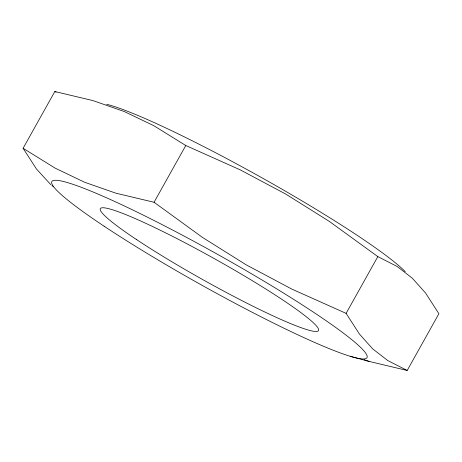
<?xml version="1.0" encoding="UTF-8"?>
<svg xmlns="http://www.w3.org/2000/svg" width="462" height="462" viewBox="0 0 462 462"><rect width="100%" height="100%" fill="white"/><g stroke="black" fill="none" stroke-linecap="round" stroke-linejoin="round"><path stroke-width="0.69" d="M50.843 184.696L36.446 168.982L23.1 148.279L54.816 91.528L92.931 100.583L124.214 111.515L153.713 125.641L185.782 145.513L240.263 169.877L285.718 194.057L329.389 221.437L377.824 256.612L397.21 266.51L412.277 278.164L425.554 293.018L438.9 313.721L407.184 370.472L369.069 361.417L350.196 356.283M23.1 148.279L55.169 168.145L84.667 182.271L115.95 193.203L154.065 202.264L185.782 145.513M407.184 370.472L387.797 360.574L372.73 348.92L359.453 334.072L346.107 313.363L377.824 256.612M364.31 359.754L369.069 361.417M346.107 313.363L291.632 288.998L246.171 264.813L202.5 237.433L154.065 202.264M54.816 91.528L56.069 92.163M51.958 185.562L53.632 186.856M106.658 104.285A180.521 17.302 29.2 0 1 263.259 178.54A180.521 17.302 29.2 0 1 405.272 271.708M136.509 239.553A124.977 11.977 29.2 0 0 316.337 331.462A124.977 11.977 29.2 0 0 175.421 237.815A124.977 11.977 29.2 0 0 136.509 239.553M104.1 226.195A180.521 17.302 29.2 0 0 363.854 358.951A180.521 17.302 29.2 0 0 160.308 223.683A180.521 17.302 29.2 0 0 104.1 226.195"/></g></svg>
